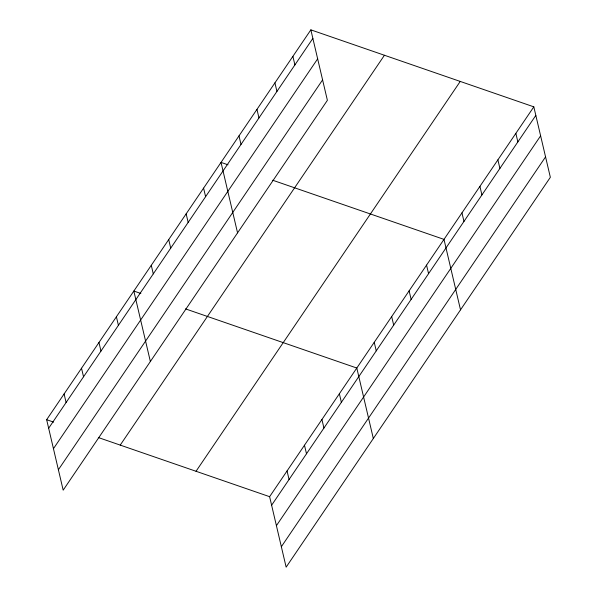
<?xml version="1.0" encoding="UTF-8"?>
<svg xmlns="http://www.w3.org/2000/svg" width="597" height="597" viewBox="0 0 597 597"><rect width="100%" height="100%" fill="white"/><g stroke="black" fill="none" stroke-linecap="round" stroke-linejoin="round"><path stroke-width="0.9" d="M310.858 29.85L327.387 100.318L63.178 490.159L46.648 419.698L310.858 29.85L533.822 106.841L550.352 177.302L286.142 567.15L269.613 496.682L533.822 106.841M48.656 428.25L312.865 38.402M53.446 448.683L317.656 58.834M58.387 469.735L322.596 79.886M120.228 445.101L384.438 55.252M196.032 471.279L460.242 81.431M271.62 505.234L535.83 115.393M276.411 525.666L540.621 135.825M281.351 546.718L545.561 156.877M228.032 164.817L221.024 162.399L237.554 232.867M272.71 180.242L443.989 239.382L460.518 309.85M140.847 293.463L133.84 291.045L150.369 361.513M185.518 308.888L356.805 368.036L373.326 438.504M46.648 419.698L53.655 422.116M98.326 437.541L269.613 496.682M515.86 133.347L517.86 141.899M497.891 159.854L499.898 168.414M479.921 186.368L481.928 194.92M461.959 212.875L463.966 221.427M426.556 265.113L428.564 273.672M409.117 290.843L411.124 299.395M391.677 316.574L393.684 325.126M374.237 342.305L376.244 350.857M292.896 56.357L294.903 64.916M274.926 82.871L276.933 91.423M339.365 393.766L341.372 402.318M256.964 109.378L258.964 117.937M321.925 419.49L323.932 428.049M238.994 135.885L241.001 144.444M304.485 445.22L306.492 453.78M287.053 470.951L289.06 479.51M203.592 188.13L205.599 196.682M186.152 213.86L188.159 222.412M168.712 239.584L170.72 248.143M151.28 265.314L153.28 273.874M116.4 316.776L118.407 325.328M98.96 342.506L100.968 351.058M81.528 368.237L83.528 376.789M64.088 393.968L66.095 402.52"/></g></svg>
